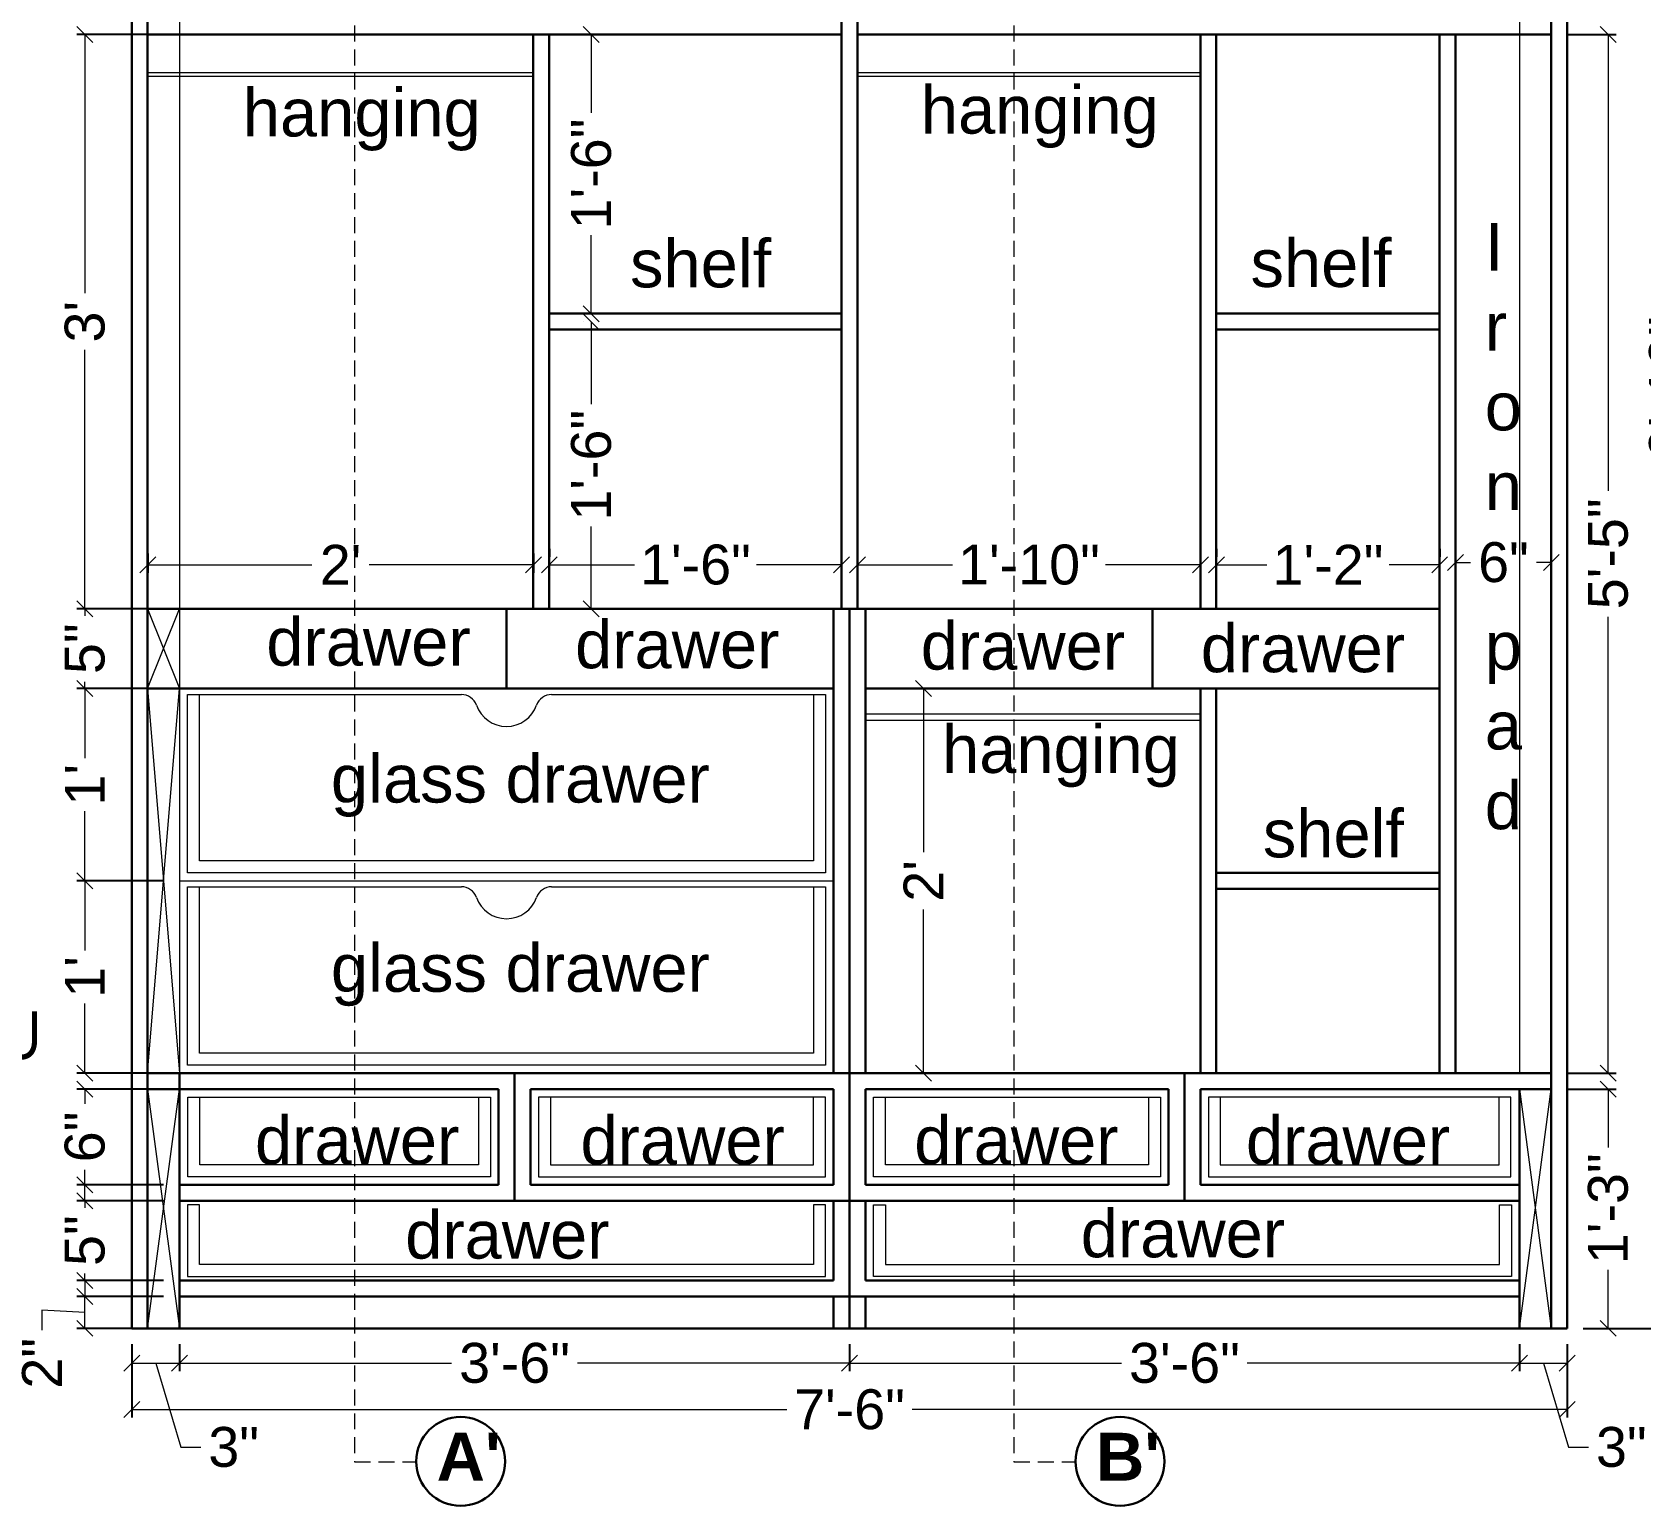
# Model space of a CAD drawing. Header units: millimetres. Extents: x 56222 to 3066687, y -650199 to -121287.
# Drawn here: x 138233 to 138333.9, y -182937.9 to -182845.5 of the extents above; entities that cross this region are included whole.
import ezdxf
from ezdxf import colors
from ezdxf.entities.mleader import LeaderData, LeaderLine
from ezdxf.math import Vec2, Vec3

# ---------------------------------------------------------------- set-up
doc = ezdxf.new("R2010")
doc.units = ezdxf.units.MM
doc.header["$MEASUREMENT"] = 0
doc.header["$PDMODE"] = 35
doc.linetypes.add('DASHEDX2', pattern=[1.5, 1, -0.5])
doc.layers.get('Defpoints').update_dxf_attribs({"color": 220})
for name, color, linetype, lineweight in [('DIM.', 250, 'Continuous', 13), ('dim05', 1, 'Continuous', 13), ('FURNITURE', 32, 'Continuous', 9), ('FURNITURE-1', 252, 'Continuous', 13), ('Labelling', 1, 'Continuous', 25), ('Text', 7, 'Continuous', 15), ('wall', 7, 'Continuous', 30)]:
    doc.layers.add(name, color=color, linetype=linetype, lineweight=lineweight)
doc.styles.add('Arial', font='arial.ttf')
doc.styles.get("Standard").update_dxf_attribs({"font": 'arial.ttf', "height": 6})
doc.styles.add('style4', font='ARIALN.TTF')
doc.dimstyles.new('ISO-25', dxfattribs={"dimtxt": 2.5, "dimasz": 1, "dimexe": 0.5, "dimexo": 1, "dimtad": 0, "dimdec": 1, "dimlunit": 4, "dimtxsty": 'Standard', "dimblk": 'OBLIQUE', "dimcen": 2.5, "dimclrd": 1, "dimclre": 1, "dimclrt": 5, "dimadec": 0, "dimazin": 0, "dimtfac": 1, "dimtdec": 1, "dimtmove": 0, "dimatfit": 3, "dimfxl": 1, "dimlwd": -1, "dimarcsym": 0})

# ---------------------------------------------------------------- blocks, each defined once
blk = doc.blocks.new('_Oblique')
at = {"layer": 'wall', "color": 0, "lineweight": -2}
blk.add_line((-0.5, -0.5), (0.5, 0.5), dxfattribs=at)
blk = doc.blocks.new('*D1091')
at = {"layer": 'Defpoints', "color": 0, "lineweight": 30, "transparency": 16777216}
for p in [(138239.29, -182926.75), (138242.29, -182926.75), (138242.29, -182928.93)]:
    blk.add_point(p, dxfattribs=at)
at = {"layer": 'dim05', "color": 1, "linetype": 'Continuous', "lineweight": -2, "transparency": 16777216}
for p, q in [((138239.29, -182927.75), (138239.29, -182929.43)), ((138242.29, -182927.75), (138242.29, -182929.43))]:
    blk.add_line(p, q, dxfattribs=at)
at = {"layer": 'dim05', "color": 1, "linetype": 'Continuous', "transparency": 16777216}
for p, q in [((138239.29, -182928.93), (138242.29, -182928.93)), ((138240.79, -182928.93), (138242.37, -182934.2)), ((138242.37, -182934.2), (138243.62, -182934.2))]:
    blk.add_line(p, q, dxfattribs=at)
at = {"layer": 'dim05', "color": 1, "transparency": 16777216, "rotation": 180}
blk.add_blockref('_Oblique', (138239.29, -182928.93), dxfattribs=at)
at = {"layer": 'dim05', "color": 1, "transparency": 16777216}
blk.add_blockref('_Oblique', (138242.29, -182928.93), dxfattribs=at)
at = {"layer": 'dim05', "color": 5, "lineweight": 25, "transparency": 16777216, "insert": (138245.68, -182934.2), "char_height": 2.5, "attachment_point": 5, "style": 'Arial'}
blk.add_mtext('3"', dxfattribs=at)
blk = doc.blocks.new('*D1092')
at = {"layer": 'Defpoints', "color": 0, "lineweight": 30, "transparency": 16777216}
for p in [(138242.29, -182926.75), (138284.29, -182926.75), (138284.29, -182928.93)]:
    blk.add_point(p, dxfattribs=at)
at = {"layer": 'dim05', "color": 1, "linetype": 'Continuous', "lineweight": -2, "transparency": 16777216}
for p, q in [((138242.29, -182927.75), (138242.29, -182929.43)), ((138284.29, -182927.75), (138284.29, -182929.43))]:
    blk.add_line(p, q, dxfattribs=at)
at = {"layer": 'dim05', "color": 1, "linetype": 'Continuous', "transparency": 16777216}
for p, q in [((138242.29, -182928.93), (138259.34, -182928.93)), ((138284.29, -182928.93), (138267.23, -182928.93))]:
    blk.add_line(p, q, dxfattribs=at)
at = {"layer": 'dim05', "color": 1, "transparency": 16777216, "rotation": 180}
blk.add_blockref('_Oblique', (138242.29, -182928.93), dxfattribs=at)
at = {"layer": 'dim05', "color": 1, "transparency": 16777216}
blk.add_blockref('_Oblique', (138284.29, -182928.93), dxfattribs=at)
at = {"layer": 'dim05', "color": 5, "lineweight": 25, "transparency": 16777216, "insert": (138263.29, -182928.93), "char_height": 2.5, "attachment_point": 5, "style": 'Arial'}
blk.add_mtext('3\'-6"', dxfattribs=at)
blk = doc.blocks.new('*D1093')
at = {"layer": 'Defpoints', "color": 0, "lineweight": 30, "transparency": 16777216}
for p in [(138284.29, -182926.75), (138326.29, -182926.75), (138326.29, -182928.93)]:
    blk.add_point(p, dxfattribs=at)
at = {"layer": 'dim05', "color": 1, "linetype": 'Continuous', "lineweight": -2, "transparency": 16777216}
for p, q in [((138284.29, -182927.75), (138284.29, -182929.43)), ((138326.29, -182927.75), (138326.29, -182929.43))]:
    blk.add_line(p, q, dxfattribs=at)
at = {"layer": 'dim05', "color": 1, "linetype": 'Continuous', "transparency": 16777216}
for p, q in [((138284.29, -182928.93), (138301.34, -182928.93)), ((138326.29, -182928.93), (138309.23, -182928.93))]:
    blk.add_line(p, q, dxfattribs=at)
at = {"layer": 'dim05', "color": 1, "transparency": 16777216, "rotation": 180}
blk.add_blockref('_Oblique', (138284.29, -182928.93), dxfattribs=at)
at = {"layer": 'dim05', "color": 1, "transparency": 16777216}
blk.add_blockref('_Oblique', (138326.29, -182928.93), dxfattribs=at)
at = {"layer": 'dim05', "color": 5, "lineweight": 25, "transparency": 16777216, "insert": (138305.29, -182928.93), "char_height": 2.5, "attachment_point": 5, "style": 'Arial'}
blk.add_mtext('3\'-6"', dxfattribs=at)
blk = doc.blocks.new('*D1094')
at = {"layer": 'Defpoints', "color": 0, "lineweight": 30, "transparency": 16777216}
for p in [(138326.29, -182926.75), (138329.29, -182926.75), (138329.29, -182928.93)]:
    blk.add_point(p, dxfattribs=at)
at = {"layer": 'dim05', "color": 1, "linetype": 'Continuous', "lineweight": -2, "transparency": 16777216}
for p, q in [((138326.29, -182927.75), (138326.29, -182929.43)), ((138329.29, -182927.75), (138329.29, -182929.43))]:
    blk.add_line(p, q, dxfattribs=at)
at = {"layer": 'dim05', "color": 1, "linetype": 'Continuous', "transparency": 16777216}
for p, q in [((138326.29, -182928.93), (138329.29, -182928.93)), ((138327.79, -182928.93), (138329.37, -182934.2)), ((138329.37, -182934.2), (138330.62, -182934.2))]:
    blk.add_line(p, q, dxfattribs=at)
at = {"layer": 'dim05', "color": 1, "transparency": 16777216, "rotation": 180}
blk.add_blockref('_Oblique', (138326.29, -182928.93), dxfattribs=at)
at = {"layer": 'dim05', "color": 1, "transparency": 16777216}
blk.add_blockref('_Oblique', (138329.29, -182928.93), dxfattribs=at)
at = {"layer": 'dim05', "color": 5, "lineweight": 25, "transparency": 16777216, "insert": (138332.68, -182934.2), "char_height": 2.5, "attachment_point": 5, "style": 'Arial'}
blk.add_mtext('3"', dxfattribs=at)
blk = doc.blocks.new('*D1095')
at = {"layer": 'Defpoints', "color": 0, "lineweight": 30, "transparency": 16777216}
for p in [(138239.29, -182926.75), (138329.29, -182926.75), (138329.29, -182931.84)]:
    blk.add_point(p, dxfattribs=at)
at = {"layer": 'dim05', "color": 1, "linetype": 'Continuous', "lineweight": -2, "transparency": 16777216}
for p, q in [((138239.29, -182927.75), (138239.29, -182932.34)), ((138329.29, -182927.75), (138329.29, -182932.34))]:
    blk.add_line(p, q, dxfattribs=at)
at = {"layer": 'dim05', "color": 1, "linetype": 'Continuous', "transparency": 16777216}
for p, q in [((138239.29, -182931.84), (138280.35, -182931.84)), ((138329.29, -182931.84), (138288.22, -182931.84))]:
    blk.add_line(p, q, dxfattribs=at)
at = {"layer": 'dim05', "color": 1, "transparency": 16777216, "rotation": 180}
blk.add_blockref('_Oblique', (138239.29, -182931.84), dxfattribs=at)
at = {"layer": 'dim05', "color": 1, "transparency": 16777216}
blk.add_blockref('_Oblique', (138329.29, -182931.84), dxfattribs=at)
at = {"layer": 'dim05', "color": 5, "lineweight": 25, "transparency": 16777216, "insert": (138284.29, -182931.84), "char_height": 2.5, "attachment_point": 5, "style": 'Arial'}
blk.add_mtext('7\'-6"', dxfattribs=at)
blk = doc.blocks.new('*D1096')
at = {"layer": 'Defpoints', "color": 0, "lineweight": 30, "transparency": 16777216}
for p in [(138236.35, -182924.75), (138242.29, -182924.75), (138242.29, -182926.75)]:
    blk.add_point(p, dxfattribs=at)
at = {"layer": 'dim05', "color": 1, "linetype": 'Continuous', "transparency": 16777216}
for p, q in [((138236.35, -182925.75), (138233.66, -182925.61)), ((138233.66, -182925.61), (138233.66, -182926.86)), ((138236.35, -182926.75), (138236.35, -182924.75))]:
    blk.add_line(p, q, dxfattribs=at)
at = {"layer": 'dim05', "color": 1, "linetype": 'Continuous', "lineweight": -2, "transparency": 16777216}
for p, q in [((138241.29, -182924.75), (138235.85, -182924.75)), ((138241.29, -182926.75), (138235.85, -182926.75))]:
    blk.add_line(p, q, dxfattribs=at)
at = {"layer": 'dim05', "color": 1, "transparency": 16777216}
for p, rotation in [((138236.35, -182924.75), 90), ((138236.35, -182926.75), 270)]:
    blk.add_blockref('_Oblique', p, dxfattribs=dict(at, rotation=rotation))
at = {"layer": 'dim05', "color": 5, "lineweight": 25, "transparency": 16777216, "insert": (138233.66, -182928.94), "char_height": 2.5, "attachment_point": 5, "rotation": 90, "style": 'Arial'}
blk.add_mtext('2"', dxfattribs=at)
blk = doc.blocks.new('*D1097')
at = {"layer": 'Defpoints', "color": 0, "lineweight": 30, "transparency": 16777216}
for p in [(138236.35, -182918.75), (138242.29, -182918.75), (138242.29, -182923.75)]:
    blk.add_point(p, dxfattribs=at)
at = {"layer": 'dim05', "color": 1, "linetype": 'Continuous', "transparency": 16777216}
for p, q in [((138236.35, -182918.75), (138236.35, -182917.75)), ((138236.35, -182918.75), (138236.35, -182919.19)), ((138236.35, -182923.75), (138236.35, -182923.31)), ((138236.35, -182923.75), (138236.35, -182924.75))]:
    blk.add_line(p, q, dxfattribs=at)
at = {"layer": 'dim05', "color": 1, "linetype": 'Continuous', "lineweight": -2, "transparency": 16777216}
for p, q in [((138241.29, -182918.75), (138235.85, -182918.75)), ((138241.29, -182923.75), (138235.85, -182923.75))]:
    blk.add_line(p, q, dxfattribs=at)
at = {"layer": 'dim05', "color": 1, "transparency": 16777216}
for p, rotation in [((138236.35, -182918.75), 270), ((138236.35, -182923.75), 90)]:
    blk.add_blockref('_Oblique', p, dxfattribs=dict(at, rotation=rotation))
at = {"layer": 'dim05', "color": 5, "lineweight": 25, "transparency": 16777216, "insert": (138236.35, -182921.25), "char_height": 2.5, "attachment_point": 5, "rotation": 90, "style": 'Arial'}
blk.add_mtext('5"', dxfattribs=at)
blk = doc.blocks.new('*D1098')
at = {"layer": 'Defpoints', "color": 0, "lineweight": 30, "transparency": 16777216}
for p in [(138236.35, -182911.75), (138242.29, -182911.75), (138242.29, -182917.75)]:
    blk.add_point(p, dxfattribs=at)
at = {"layer": 'dim05', "color": 1, "linetype": 'Continuous', "lineweight": -2, "transparency": 16777216}
for p, q in [((138241.29, -182911.75), (138235.85, -182911.75)), ((138241.29, -182917.75), (138235.85, -182917.75))]:
    blk.add_line(p, q, dxfattribs=at)
at = {"layer": 'dim05', "color": 1, "linetype": 'Continuous', "transparency": 16777216}
for p, q in [((138236.35, -182911.75), (138236.35, -182912.68)), ((138236.35, -182917.75), (138236.35, -182916.82))]:
    blk.add_line(p, q, dxfattribs=at)
at = {"layer": 'dim05', "color": 1, "transparency": 16777216}
for p, rotation in [((138236.35, -182911.75), 90), ((138236.35, -182917.75), 270)]:
    blk.add_blockref('_Oblique', p, dxfattribs=dict(at, rotation=rotation))
at = {"layer": 'dim05', "color": 5, "lineweight": 25, "transparency": 16777216, "insert": (138236.35, -182914.75), "char_height": 2.5, "attachment_point": 5, "rotation": 90, "style": 'Arial'}
blk.add_mtext('6"', dxfattribs=at)
blk = doc.blocks.new('*D1099')
at = {"layer": 'Defpoints', "color": 0, "lineweight": 30, "transparency": 16777216}
for p in [(138236.35, -182898.7), (138242.29, -182898.7), (138242.29, -182910.75)]:
    blk.add_point(p, dxfattribs=at)
at = {"layer": 'dim05', "color": 1, "linetype": 'Continuous', "lineweight": -2, "transparency": 16777216}
for p, q in [((138241.29, -182898.7), (138235.85, -182898.7)), ((138241.29, -182910.75), (138235.85, -182910.75))]:
    blk.add_line(p, q, dxfattribs=at)
at = {"layer": 'dim05', "color": 1, "linetype": 'Continuous', "transparency": 16777216}
for p, q in [((138236.35, -182898.7), (138236.35, -182903.07)), ((138236.35, -182910.75), (138236.35, -182906.38))]:
    blk.add_line(p, q, dxfattribs=at)
at = {"layer": 'dim05', "color": 1, "transparency": 16777216}
for p, rotation in [((138236.35, -182898.7), 90), ((138236.35, -182910.75), 270)]:
    blk.add_blockref('_Oblique', p, dxfattribs=dict(at, rotation=rotation))
at = {"layer": 'dim05', "color": 5, "lineweight": 25, "transparency": 16777216, "insert": (138236.35, -182904.72), "char_height": 2.5, "attachment_point": 5, "rotation": 90, "style": 'Arial'}
blk.add_mtext("1'", dxfattribs=at)
blk = doc.blocks.new('*D1100')
at = {"layer": 'Defpoints', "color": 0, "lineweight": 30, "transparency": 16777216}
for p in [(138236.35, -182886.64), (138242.29, -182886.64), (138242.29, -182898.7)]:
    blk.add_point(p, dxfattribs=at)
at = {"layer": 'dim05', "color": 1, "linetype": 'Continuous', "lineweight": -2, "transparency": 16777216}
for p, q in [((138241.29, -182886.64), (138235.85, -182886.64)), ((138241.29, -182898.7), (138235.85, -182898.7))]:
    blk.add_line(p, q, dxfattribs=at)
at = {"layer": 'dim05', "color": 1, "linetype": 'Continuous', "transparency": 16777216}
for p, q in [((138236.35, -182886.64), (138236.35, -182891.01)), ((138236.35, -182898.7), (138236.35, -182894.33))]:
    blk.add_line(p, q, dxfattribs=at)
at = {"layer": 'dim05', "color": 1, "transparency": 16777216}
for p, rotation in [((138236.35, -182886.64), 90), ((138236.35, -182898.7), 270)]:
    blk.add_blockref('_Oblique', p, dxfattribs=dict(at, rotation=rotation))
at = {"layer": 'dim05', "color": 5, "lineweight": 25, "transparency": 16777216, "insert": (138236.35, -182892.67), "char_height": 2.5, "attachment_point": 5, "rotation": 90, "style": 'Arial'}
blk.add_mtext("1'", dxfattribs=at)
blk = doc.blocks.new('*D1101')
at = {"layer": 'Defpoints', "color": 0, "lineweight": 30, "transparency": 16777216}
for p in [(138236.35, -182881.64), (138242.29, -182881.64), (138242.29, -182886.64)]:
    blk.add_point(p, dxfattribs=at)
at = {"layer": 'dim05', "color": 1, "linetype": 'Continuous', "transparency": 16777216}
for p, q in [((138236.35, -182881.64), (138236.35, -182880.64)), ((138236.35, -182881.64), (138236.35, -182882.08)), ((138236.35, -182886.64), (138236.35, -182886.21)), ((138236.35, -182886.64), (138236.35, -182887.64))]:
    blk.add_line(p, q, dxfattribs=at)
at = {"layer": 'dim05', "color": 1, "linetype": 'Continuous', "lineweight": -2, "transparency": 16777216}
for p, q in [((138241.29, -182881.64), (138235.85, -182881.64)), ((138241.29, -182886.64), (138235.85, -182886.64))]:
    blk.add_line(p, q, dxfattribs=at)
at = {"layer": 'dim05', "color": 1, "transparency": 16777216}
for p, rotation in [((138236.35, -182881.64), 270), ((138236.35, -182886.64), 90)]:
    blk.add_blockref('_Oblique', p, dxfattribs=dict(at, rotation=rotation))
at = {"layer": 'dim05', "color": 5, "lineweight": 25, "transparency": 16777216, "insert": (138236.35, -182884.14), "char_height": 2.5, "attachment_point": 5, "rotation": 90, "style": 'Arial'}
blk.add_mtext('5"', dxfattribs=at)
blk = doc.blocks.new('*D1102')
at = {"layer": 'Defpoints', "color": 0, "lineweight": 30, "transparency": 16777216}
for p in [(138236.35, -182845.63), (138242.29, -182845.63), (138242.29, -182881.64)]:
    blk.add_point(p, dxfattribs=at)
at = {"layer": 'dim05', "color": 1, "linetype": 'Continuous', "lineweight": -2, "transparency": 16777216}
for p, q in [((138241.29, -182845.63), (138235.85, -182845.63)), ((138241.29, -182881.64), (138235.85, -182881.64))]:
    blk.add_line(p, q, dxfattribs=at)
at = {"layer": 'dim05', "color": 1, "linetype": 'Continuous', "transparency": 16777216}
for p, q in [((138236.35, -182845.63), (138236.35, -182861.86)), ((138236.35, -182881.64), (138236.35, -182865.41))]:
    blk.add_line(p, q, dxfattribs=at)
at = {"layer": 'dim05', "color": 1, "transparency": 16777216}
for p, rotation in [((138236.35, -182845.63), 90), ((138236.35, -182881.64), 270)]:
    blk.add_blockref('_Oblique', p, dxfattribs=dict(at, rotation=rotation))
at = {"layer": 'dim05', "color": 5, "lineweight": 25, "transparency": 16777216, "insert": (138236.35, -182863.64), "char_height": 2.5, "attachment_point": 5, "rotation": 90, "style": 'Arial'}
blk.add_mtext("3'", dxfattribs=at)
blk = doc.blocks.new('*D1106')
at = {"layer": 'Defpoints', "color": 0, "lineweight": 30, "transparency": 16777216}
for p in [(138270.82, -182845.63), (138268.1, -182863.14), (138270.82, -182863.14)]:
    blk.add_point(p, dxfattribs=at)
at = {"layer": 'dim05', "color": 1, "linetype": 'Continuous', "lineweight": -2, "transparency": 16777216}
for p, q in [((138269.82, -182845.63), (138267.6, -182845.63)), ((138269.82, -182863.14), (138267.6, -182863.14))]:
    blk.add_line(p, q, dxfattribs=at)
at = {"layer": 'dim05', "color": 1, "linetype": 'Continuous', "transparency": 16777216}
for p, q in [((138268.1, -182845.63), (138268.1, -182850.55)), ((138268.1, -182863.14), (138268.1, -182858.21))]:
    blk.add_line(p, q, dxfattribs=at)
at = {"layer": 'dim05', "color": 1, "transparency": 16777216}
for p, rotation in [((138268.1, -182845.63), 90), ((138268.1, -182863.14), 270)]:
    blk.add_blockref('_Oblique', p, dxfattribs=dict(at, rotation=rotation))
at = {"layer": 'dim05', "color": 5, "lineweight": 25, "transparency": 16777216, "insert": (138268.1, -182854.38), "char_height": 2.5, "attachment_point": 5, "rotation": 90, "style": 'Arial'}
blk.add_mtext('1\'-6"', dxfattribs=at)
blk = doc.blocks.new('*D1107')
at = {"layer": 'Defpoints', "color": 0, "lineweight": 30, "transparency": 16777216}
for p in [(138268.6, -182863.64), (138268.1, -182881.64), (138268.6, -182881.64)]:
    blk.add_point(p, dxfattribs=at)
at = {"layer": 'dim05', "color": 1, "linetype": 'Continuous', "lineweight": -2, "transparency": 16777216}
for p, q in [((138267.6, -182863.64), (138267.6, -182863.64)), ((138267.6, -182881.64), (138267.6, -182881.64))]:
    blk.add_line(p, q, dxfattribs=at)
at = {"layer": 'dim05', "color": 1, "linetype": 'Continuous', "transparency": 16777216}
for p, q in [((138268.1, -182863.64), (138268.1, -182868.81)), ((138268.1, -182881.64), (138268.1, -182876.47))]:
    blk.add_line(p, q, dxfattribs=at)
at = {"layer": 'dim05', "color": 1, "transparency": 16777216}
for p, rotation in [((138268.1, -182863.64), 90), ((138268.1, -182881.64), 270)]:
    blk.add_blockref('_Oblique', p, dxfattribs=dict(at, rotation=rotation))
at = {"layer": 'dim05', "color": 5, "lineweight": 25, "transparency": 16777216, "insert": (138268.1, -182872.64), "char_height": 2.5, "attachment_point": 5, "rotation": 90, "style": 'Arial'}
blk.add_mtext('1\'-6"', dxfattribs=at)
blk = doc.blocks.new('*D1108')
at = {"layer": 'Defpoints', "color": 0, "lineweight": 30, "transparency": 16777216}
for p in [(138240.29, -182877.17), (138264.47, -182877.17), (138264.47, -182878.88)]:
    blk.add_point(p, dxfattribs=at)
at = {"layer": 'dim05', "color": 1, "linetype": 'Continuous', "lineweight": -2, "transparency": 16777216}
for p, q in [((138240.29, -182878.17), (138240.29, -182879.38)), ((138264.47, -182878.17), (138264.47, -182879.38))]:
    blk.add_line(p, q, dxfattribs=at)
at = {"layer": 'dim05', "color": 1, "linetype": 'Continuous', "transparency": 16777216}
for p, q in [((138240.29, -182878.88), (138250.58, -182878.88)), ((138264.47, -182878.88), (138254.17, -182878.88))]:
    blk.add_line(p, q, dxfattribs=at)
at = {"layer": 'dim05', "color": 1, "transparency": 16777216, "rotation": 180}
blk.add_blockref('_Oblique', (138240.29, -182878.88), dxfattribs=at)
at = {"layer": 'dim05', "color": 1, "transparency": 16777216}
blk.add_blockref('_Oblique', (138264.47, -182878.88), dxfattribs=at)
at = {"layer": 'dim05', "color": 5, "lineweight": 25, "transparency": 16777216, "insert": (138252.38, -182878.88), "char_height": 2.5, "attachment_point": 5, "style": 'Arial'}
blk.add_mtext("2'", dxfattribs=at)
blk = doc.blocks.new('*D1109')
at = {"layer": 'Defpoints', "color": 0, "lineweight": 30, "transparency": 16777216}
for p in [(138265.47, -182878.88), (138283.79, -182878.88), (138283.79, -182878.88)]:
    blk.add_point(p, dxfattribs=at)
at = {"layer": 'dim05', "color": 1, "linetype": 'Continuous', "lineweight": -2, "transparency": 16777216}
for p, q in [((138265.47, -182877.88), (138265.47, -182878.38)), ((138283.79, -182879.88), (138283.79, -182879.38))]:
    blk.add_line(p, q, dxfattribs=at)
at = {"layer": 'dim05', "color": 1, "linetype": 'Continuous', "transparency": 16777216}
for p, q in [((138265.47, -182878.88), (138270.8, -182878.88)), ((138283.79, -182878.88), (138278.46, -182878.88))]:
    blk.add_line(p, q, dxfattribs=at)
at = {"layer": 'dim05', "color": 1, "transparency": 16777216, "rotation": 180}
blk.add_blockref('_Oblique', (138265.47, -182878.88), dxfattribs=at)
at = {"layer": 'dim05', "color": 1, "transparency": 16777216}
blk.add_blockref('_Oblique', (138283.79, -182878.88), dxfattribs=at)
at = {"layer": 'dim05', "color": 5, "lineweight": 25, "transparency": 16777216, "insert": (138274.63, -182878.88), "char_height": 2.5, "attachment_point": 5, "style": 'Arial'}
blk.add_mtext('1\'-6"', dxfattribs=at)
blk = doc.blocks.new('*D1110')
at = {"layer": 'Defpoints', "color": 0, "lineweight": 30, "transparency": 16777216}
for p in [(138284.79, -182879.26), (138306.29, -182878.88), (138306.29, -182879.26)]:
    blk.add_point(p, dxfattribs=at)
at = {"layer": 'dim05', "color": 1, "linetype": 'Continuous', "lineweight": -2, "transparency": 16777216}
for p, q in [((138284.79, -182878.26), (138284.79, -182878.38)), ((138306.29, -182878.26), (138306.29, -182878.38))]:
    blk.add_line(p, q, dxfattribs=at)
at = {"layer": 'dim05', "color": 1, "linetype": 'Continuous', "transparency": 16777216}
for p, q in [((138284.79, -182878.88), (138290.74, -182878.88)), ((138306.29, -182878.88), (138300.34, -182878.88))]:
    blk.add_line(p, q, dxfattribs=at)
at = {"layer": 'dim05', "color": 1, "transparency": 16777216, "rotation": 180}
blk.add_blockref('_Oblique', (138284.79, -182878.88), dxfattribs=at)
at = {"layer": 'dim05', "color": 1, "transparency": 16777216}
blk.add_blockref('_Oblique', (138306.29, -182878.88), dxfattribs=at)
at = {"layer": 'dim05', "color": 5, "lineweight": 25, "transparency": 16777216, "insert": (138295.54, -182878.88), "char_height": 2.5, "attachment_point": 5, "style": 'Arial'}
blk.add_mtext('1\'-10"', dxfattribs=at)
blk = doc.blocks.new('*D1111')
at = {"layer": 'Defpoints', "color": 0, "lineweight": 30, "transparency": 16777216}
for p in [(138307.29, -182878.88), (138321.29, -182878.88), (138321.29, -182878.88)]:
    blk.add_point(p, dxfattribs=at)
at = {"layer": 'dim05', "color": 1, "linetype": 'Continuous', "lineweight": -2, "transparency": 16777216}
for p, q in [((138307.29, -182877.88), (138307.29, -182878.38)), ((138321.29, -182877.88), (138321.29, -182878.38))]:
    blk.add_line(p, q, dxfattribs=at)
at = {"layer": 'dim05', "color": 1, "linetype": 'Continuous', "transparency": 16777216}
for p, q in [((138307.29, -182878.88), (138310.46, -182878.88)), ((138321.29, -182878.88), (138318.12, -182878.88))]:
    blk.add_line(p, q, dxfattribs=at)
at = {"layer": 'dim05', "color": 1, "transparency": 16777216, "rotation": 180}
blk.add_blockref('_Oblique', (138307.29, -182878.88), dxfattribs=at)
at = {"layer": 'dim05', "color": 1, "transparency": 16777216}
blk.add_blockref('_Oblique', (138321.29, -182878.88), dxfattribs=at)
at = {"layer": 'dim05', "color": 5, "lineweight": 25, "transparency": 16777216, "insert": (138314.29, -182878.88), "char_height": 2.5, "attachment_point": 5, "style": 'Arial'}
blk.add_mtext('1\'-2"', dxfattribs=at)
blk = doc.blocks.new('*D1112')
at = {"layer": 'Defpoints', "color": 0, "lineweight": 30, "transparency": 16777216}
for p in [(138322.29, -182878.88), (138328.29, -182878.73), (138328.29, -182878.88)]:
    blk.add_point(p, dxfattribs=at)
at = {"layer": 'dim05', "color": 1, "linetype": 'Continuous', "lineweight": -2, "transparency": 16777216}
for p, q in [((138322.29, -182877.88), (138322.29, -182878.23)), ((138328.29, -182877.88), (138328.29, -182878.23))]:
    blk.add_line(p, q, dxfattribs=at)
at = {"layer": 'dim05', "color": 1, "linetype": 'Continuous', "transparency": 16777216}
for p, q in [((138322.29, -182878.73), (138323.22, -182878.73)), ((138328.29, -182878.73), (138327.36, -182878.73))]:
    blk.add_line(p, q, dxfattribs=at)
at = {"layer": 'dim05', "color": 1, "transparency": 16777216, "rotation": 180}
blk.add_blockref('_Oblique', (138322.29, -182878.73), dxfattribs=at)
at = {"layer": 'dim05', "color": 1, "transparency": 16777216}
blk.add_blockref('_Oblique', (138328.29, -182878.73), dxfattribs=at)
at = {"layer": 'dim05', "color": 5, "lineweight": 25, "transparency": 16777216, "insert": (138325.29, -182878.73), "char_height": 2.5, "attachment_point": 5, "style": 'Arial'}
blk.add_mtext('6"', dxfattribs=at)
blk = doc.blocks.new('*D1113')
at = {"layer": 'Defpoints', "color": 0, "lineweight": 30, "transparency": 16777216}
for p in [(138328.29, -182911.75), (138331.85, -182911.75), (138329.29, -182926.75)]:
    blk.add_point(p, dxfattribs=at)
at = {"layer": 'dim05', "color": 1, "linetype": 'Continuous', "lineweight": -2, "transparency": 16777216}
for p, q in [((138329.29, -182911.75), (138332.35, -182911.75)), ((138330.29, -182926.75), (138332.35, -182926.75))]:
    blk.add_line(p, q, dxfattribs=at)
at = {"layer": 'dim05', "color": 1, "linetype": 'Continuous', "transparency": 16777216}
for p, q in [((138331.85, -182911.75), (138331.85, -182915.42)), ((138331.85, -182926.75), (138331.85, -182923.08))]:
    blk.add_line(p, q, dxfattribs=at)
at = {"layer": 'dim05', "color": 1, "transparency": 16777216}
for p, rotation in [((138331.85, -182911.75), 90), ((138331.85, -182926.75), 270)]:
    blk.add_blockref('_Oblique', p, dxfattribs=dict(at, rotation=rotation))
at = {"layer": 'dim05', "color": 5, "lineweight": 25, "transparency": 16777216, "insert": (138331.85, -182919.25), "char_height": 2.5, "attachment_point": 5, "rotation": 90, "style": 'Arial'}
blk.add_mtext('1\'-3"', dxfattribs=at)
blk = doc.blocks.new('*D1114')
at = {"layer": 'Defpoints', "color": 0, "lineweight": 30, "transparency": 16777216}
for p in [(138328.29, -182845.63), (138331.85, -182845.63), (138328.29, -182910.75)]:
    blk.add_point(p, dxfattribs=at)
at = {"layer": 'dim05', "color": 1, "linetype": 'Continuous', "lineweight": -2, "transparency": 16777216}
for p, q in [((138329.29, -182845.63), (138332.35, -182845.63)), ((138329.29, -182910.75), (138332.35, -182910.75))]:
    blk.add_line(p, q, dxfattribs=at)
at = {"layer": 'dim05', "color": 1, "linetype": 'Continuous', "transparency": 16777216}
for p, q in [((138331.85, -182845.63), (138331.85, -182874.24)), ((138331.85, -182910.75), (138331.85, -182882.14))]:
    blk.add_line(p, q, dxfattribs=at)
at = {"layer": 'dim05', "color": 1, "transparency": 16777216}
for p, rotation in [((138331.85, -182845.63), 90), ((138331.85, -182910.75), 270)]:
    blk.add_blockref('_Oblique', p, dxfattribs=dict(at, rotation=rotation))
at = {"layer": 'dim05', "color": 5, "lineweight": 25, "transparency": 16777216, "insert": (138331.85, -182878.19), "char_height": 2.5, "attachment_point": 5, "rotation": 90, "style": 'Arial'}
blk.add_mtext('5\'-5"', dxfattribs=at)
blk = doc.blocks.new('*D1116')
at = {"layer": 'Defpoints', "color": 0, "lineweight": 30, "transparency": 16777216}
for p in [(138329.29, -182808.75), (138329.29, -182926.75), (138335.68, -182926.75)]:
    blk.add_point(p, dxfattribs=at)
at = {"layer": 'dim05', "color": 1, "linetype": 'Continuous', "lineweight": -2, "transparency": 16777216}
for p, q in [((138330.29, -182808.75), (138336.18, -182808.75)), ((138330.29, -182926.75), (138336.18, -182926.75))]:
    blk.add_line(p, q, dxfattribs=at)
at = {"layer": 'dim05', "color": 1, "linetype": 'Continuous', "transparency": 16777216}
for p, q in [((138335.68, -182808.75), (138335.68, -182862.83)), ((138335.68, -182926.75), (138335.68, -182872.67))]:
    blk.add_line(p, q, dxfattribs=at)
at = {"layer": 'dim05', "color": 1, "transparency": 16777216}
for p, rotation in [((138335.68, -182808.75), 90), ((138335.68, -182926.75), 270)]:
    blk.add_blockref('_Oblique', p, dxfattribs=dict(at, rotation=rotation))
at = {"layer": 'dim05', "color": 5, "lineweight": 25, "transparency": 16777216, "insert": (138335.68, -182867.75), "char_height": 2.5, "attachment_point": 5, "rotation": 90, "style": 'Arial'}
blk.add_mtext('9\'-10"', dxfattribs=at)
blk = doc.blocks.new('*D1117')
at = {"layer": 'Defpoints', "color": 0, "lineweight": 30, "transparency": 16777216}
for p in [(138289.15, -182886.64), (138288.93, -182910.75), (138289.15, -182910.75)]:
    blk.add_point(p, dxfattribs=at)
at = {"layer": 'dim05', "color": 1, "linetype": 'Continuous', "lineweight": -2, "transparency": 16777216}
for p, q in [((138288.15, -182886.64), (138288.43, -182886.64)), ((138288.15, -182910.75), (138288.43, -182910.75))]:
    blk.add_line(p, q, dxfattribs=at)
at = {"layer": 'dim05', "color": 1, "linetype": 'Continuous', "transparency": 16777216}
for p, q in [((138288.93, -182886.64), (138288.93, -182896.9)), ((138288.93, -182910.75), (138288.93, -182900.49))]:
    blk.add_line(p, q, dxfattribs=at)
at = {"layer": 'dim05', "color": 1, "transparency": 16777216}
for p, rotation in [((138288.93, -182886.64), 90), ((138288.93, -182910.75), 270)]:
    blk.add_blockref('_Oblique', p, dxfattribs=dict(at, rotation=rotation))
at = {"layer": 'dim05', "color": 5, "lineweight": 25, "transparency": 16777216, "insert": (138288.93, -182898.7), "char_height": 2.5, "attachment_point": 5, "rotation": 90, "style": 'Arial'}
blk.add_mtext("2'", dxfattribs=at)

msp = doc.modelspace()

# ---------------------------------------------------------------- linework, layer by layer
at = {"layer": 'FURNITURE', "lineweight": 30}
for p, q in [((138239.287, -182808.751), (138239.287, -182926.751)), ((138283.787, -182881.645), (138283.787, -182808.751)), ((138284.787, -182881.645), (138284.787, -182808.751)), ((138329.287, -182926.751), (138329.287, -182808.751)), ((138240.287, -182809.751), (138240.287, -182926.751)), ((138328.287, -182926.751), (138328.287, -182809.751)), ((138240.287, -182845.626), (138283.787, -182845.626)), ((138264.465, -182881.645), (138264.465, -182845.626)), ((138265.465, -182881.645), (138265.465, -182845.626)), ((138284.787, -182845.626), (138328.287, -182845.626)), ((138306.287, -182881.645), (138306.287, -182845.626)), ((138307.287, -182881.645), (138307.287, -182845.626)), ((138321.287, -182910.751), (138321.287, -182845.626)), ((138322.287, -182910.751), (138322.287, -182845.626)), ((138265.465, -182863.135), (138283.787, -182863.135)), ((138307.287, -182863.135), (138321.287, -182863.135)), ((138265.465, -182864.135), (138283.787, -182864.135)), ((138307.287, -182864.135), (138321.287, -182864.135)), ((138240.287, -182881.645), (138284.287, -182881.645)), ((138262.787, -182886.645), (138262.787, -182881.645)), ((138283.287, -182910.751), (138283.287, -182881.645)), ((138284.287, -182918.751), (138284.287, -182881.645)), ((138321.287, -182881.645), (138284.287, -182881.645)), ((138285.287, -182910.751), (138285.287, -182881.645)), ((138303.287, -182881.645), (138303.287, -182886.645)), ((138240.287, -182886.645), (138283.287, -182886.645)), ((138321.287, -182886.645), (138285.287, -182886.645)), ((138306.287, -182910.751), (138306.287, -182886.645)), ((138307.287, -182910.751), (138307.287, -182886.645)), ((138307.287, -182898.198), (138321.287, -182898.198)), ((138307.287, -182899.198), (138321.287, -182899.198)), ((138240.287, -182910.751), (138284.287, -182910.751)), ((138242.287, -182910.751), (138242.287, -182926.751)), ((138263.287, -182910.751), (138263.287, -182918.751)), ((138284.287, -182910.751), (138328.287, -182910.751)), ((138305.287, -182910.751), (138305.287, -182918.751)), ((138240.287, -182911.751), (138262.287, -182911.751)), ((138262.287, -182911.751), (138262.287, -182917.751)), ((138264.287, -182911.751), (138283.287, -182911.751)), ((138264.287, -182911.751), (138264.287, -182917.751)), ((138283.287, -182917.751), (138283.287, -182911.751)), ((138285.287, -182917.751), (138285.287, -182911.751)), ((138304.287, -182911.751), (138285.287, -182911.751)), ((138304.287, -182911.751), (138304.287, -182917.751)), ((138328.287, -182911.751), (138306.287, -182911.751)), ((138306.287, -182911.751), (138306.287, -182917.751)), ((138326.287, -182926.751), (138326.287, -182911.751)), ((138242.287, -182917.751), (138262.287, -182917.751)), ((138264.287, -182917.751), (138283.287, -182917.751)), ((138285.287, -182917.751), (138304.287, -182917.751)), ((138306.287, -182917.751), (138326.287, -182917.751)), ((138242.287, -182918.751), (138326.287, -182918.751)), ((138283.287, -182923.751), (138283.287, -182918.751)), ((138284.287, -182918.751), (138284.287, -182926.751)), ((138285.287, -182923.751), (138285.287, -182918.751)), ((138242.287, -182923.751), (138283.287, -182923.751)), ((138285.287, -182923.751), (138326.287, -182923.751)), ((138242.287, -182924.751), (138326.287, -182924.751)), ((138283.287, -182926.751), (138283.287, -182924.751)), ((138285.287, -182926.751), (138285.287, -182924.751)), ((138239.287, -182926.751), (138329.287, -182926.751))]:
    msp.add_line(p, q, dxfattribs=at)
at = {"layer": 'FURNITURE', "lineweight": 9}
for p, q in [((138242.287, -182809.751), (138242.287, -182910.751)), ((138326.287, -182809.751), (138326.287, -182910.751)), ((138240.287, -182881.645), (138242.287, -182886.645)), ((138240.287, -182886.645), (138242.287, -182881.645)), ((138240.287, -182886.645), (138242.287, -182910.751)), ((138240.287, -182910.751), (138242.287, -182886.645)), ((138242.787, -182898.198), (138242.787, -182887.015)), ((138282.787, -182887.015), (138282.787, -182898.198)), ((138282.787, -182898.198), (138242.787, -182898.198)), ((138242.287, -182898.698), (138283.287, -182898.698)), ((138242.787, -182910.251), (138242.787, -182899.068)), ((138243.537, -182909.501), (138243.537, -182899.068)), ((138282.037, -182899.068), (138282.037, -182909.501)), ((138282.787, -182899.068), (138282.787, -182910.251)), ((138282.037, -182909.501), (138243.537, -182909.501)), ((138282.787, -182910.251), (138242.787, -182910.251)), ((138240.287, -182911.751), (138242.287, -182926.751)), ((138240.287, -182926.751), (138242.287, -182911.751)), ((138326.287, -182911.751), (138328.287, -182926.751)), ((138326.287, -182926.751), (138328.287, -182911.751))]:
    msp.add_line(p, q, dxfattribs=at)
at = {"layer": 'FURNITURE', "color": 4}
for p, q in [((138242.787, -182887.015), (138259.959, -182887.015)), ((138265.616, -182887.015), (138282.787, -182887.015)), ((138242.787, -182899.068), (138259.959, -182899.068)), ((138265.616, -182899.068), (138282.787, -182899.068))]:
    msp.add_line(p, q, dxfattribs=at)
at = {"layer": 'FURNITURE', "lineweight": 9}
for points in [[(138240.287, -182848.014), (138264.465, -182848.014), (138264.465, -182848.275), (138240.287, -182848.275)], [(138284.787, -182848.014), (138306.287, -182848.014), (138306.287, -182848.275), (138284.787, -182848.275)], [(138285.287, -182888.223), (138306.287, -182888.223), (138306.287, -182888.637), (138285.287, -182888.637)]]:
    msp.add_lwpolyline(points, close=True, dxfattribs=at)
msp.add_lwpolyline([(138282.037, -182887.015), (138282.037, -182897.448), (138243.537, -182897.448), (138243.537, -182887.015)], dxfattribs=at)
at = {"layer": 'FURNITURE', "lineweight": 5}
for points in [[(138242.813, -182912.251), (138261.787, -182912.251), (138261.787, -182917.251), (138242.813, -182917.251)], [(138282.787, -182912.251), (138264.787, -182912.251), (138264.787, -182917.251), (138282.787, -182917.251)], [(138285.787, -182912.251), (138303.787, -182912.251), (138303.787, -182917.251), (138285.787, -182917.251)], [(138325.761, -182912.251), (138306.787, -182912.251), (138306.787, -182917.251), (138325.761, -182917.251)], [(138242.787, -182919.001), (138242.787, -182923.501), (138282.787, -182923.501), (138282.787, -182919.001), (138282.037, -182919.001), (138282.037, -182922.751), (138243.537, -182922.751), (138243.537, -182919.001)], [(138325.787, -182919.001), (138325.787, -182923.501), (138285.787, -182923.501), (138285.787, -182919.001), (138286.537, -182919.001), (138286.537, -182922.751), (138325.037, -182922.751), (138325.037, -182919.001)]]:
    msp.add_lwpolyline(points, close=True, dxfattribs=at)
for points in [[(138261.037, -182912.251), (138261.037, -182916.501), (138243.563, -182916.501), (138243.563, -182912.251)], [(138265.537, -182912.251), (138265.537, -182916.501), (138282.037, -182916.501), (138282.037, -182912.251)], [(138303.037, -182912.251), (138303.037, -182916.501), (138286.537, -182916.501), (138286.537, -182912.251)], [(138307.537, -182912.251), (138307.537, -182916.501), (138325.011, -182916.501), (138325.011, -182912.251)]]:
    msp.add_lwpolyline(points, dxfattribs=at)
at = {"layer": 'FURNITURE', "color": 4}
for centre, radius, start, end in [((138259.959, -182888.015), 1, 19.47122, 90), ((138265.616, -182888.015), 1, 90, 160.52878), ((138262.787, -182887.015), 2, 199.47122, 340.52878), ((138259.959, -182900.068), 1, 19.47122, 90), ((138265.616, -182900.068), 1, 90, 160.52878), ((138262.787, -182899.068), 2, 199.47122, 340.52878)]:
    msp.add_arc(centre, radius, start, end, dxfattribs=at)
at = {"layer": 'FURNITURE-1', "color": 251, "linetype": 'DASHEDX2', "true_color": 0x636466}
for points in [[(138259.364, -182801.58), (138253.262, -182801.58), (138253.262, -182935.111), (138257.125, -182935.111)], [(138300.703, -182801.58), (138294.6, -182801.58), (138294.6, -182935.111), (138298.464, -182935.111)]]:
    msp.add_lwpolyline(points, dxfattribs=at)
at = {"layer": 'FURNITURE-1', "color": 1, "linetype": 'ByBlock', "lineweight": 30}
for centre in [(138259.91, -182935.092), (138301.249, -182935.092)]:
    msp.add_circle(centre, 2.785, dxfattribs=at)

# ---------------------------------------------------------------- texts
at = {"layer": 'DIM.', "color": 1, "char_height": 3, "attachment_point": 1}
for s, heights, insert in [("{\\fArial|b1|i0|c0|p34;A'}", [0], (138258.406, -182933.299, -2.248)), ("{\\fArial|b1|i0|c0|p34;B'}", [3.098], (138299.745, -182933.299, -2.248))]:
    msp.add_mtext_dynamic_manual_height_columns(s, width=81.87572, gutter_width=1.128, heights=heights, dxfattribs=dict(at, insert=insert))
at = {"layer": 'Labelling', "ltscale": 10, "char_height": 3, "width": 47.9166, "attachment_point": 7}
for s, insert in [('\\A1;{\\fArial Greek|b0|i0|c0|p34;hanging}', (138246.253, -182852.932, -0.015)), ('\\A1;{\\fArial Greek|b0|i0|c0|p34;hanging}', (138288.762, -182852.752, -0.015)), ('\\A1;{\\fArial Greek|b0|i0|c0|p34;I\\Pr\\Po\\Pn\\P \\Pp\\Pa\\Pd}', (138324.118, -182895.499, -0.015)), ('\\A1;{\\fArial Greek|b0|i0|c0|p34;shelf}', (138270.532, -182861.529, -0.015)), ('\\A1;{\\fArial Greek|b0|i0|c0|p34;shelf}', (138309.432, -182861.504, -0.015)), ('\\A1;{\\fArial Greek|b0|i0|c0|p34;drawer}', (138247.726, -182885.246, -0.015)), ('\\A1;{\\fArial Greek|b0|i0|c0|p34;drawer}', (138267.085, -182885.41, -0.015)), ('\\A1;{\\fArial Greek|b0|i0|c0|p34;drawer}', (138288.758, -182885.493, -0.015)), ('\\A1;{\\fArial Greek|b0|i0|c0|p34;drawer}', (138306.313, -182885.657, -0.015)), ('\\A1;{\\fArial Greek|b0|i0|c0|p34;hanging}', (138290.091, -182892.833, -0.015)), ('\\A1;{\\fArial Greek|b0|i0|c0|p34;glass drawer}', (138251.777, -182894.691, -0.015)), ('\\A1;{\\fArial Greek|b0|i0|c0|p34;shelf}', (138310.206, -182897.263, -0.015)), ('\\A1;{\\fArial Greek|b0|i0|c0|p34;glass drawer}', (138251.777, -182906.555, -0.015)), ('\\A1;{\\fArial Greek|b0|i0|c0|p34;drawer}', (138247.016, -182916.501, -0.015)), ('\\A1;{\\fArial Greek|b0|i0|c0|p34;drawer}', (138267.424, -182916.501, -0.015)), ('\\A1;{\\fArial Greek|b0|i0|c0|p34;drawer}', (138288.348, -182916.501, -0.015)), ('\\A1;{\\fArial Greek|b0|i0|c0|p34;drawer}', (138309.143, -182916.501, -0.015)), ('\\A1;{\\fArial Greek|b0|i0|c0|p34;drawer}', (138256.433, -182922.42, -0.015)), ('\\A1;{\\fArial Greek|b0|i0|c0|p34;drawer}', (138298.789, -182922.339, -0.015))]:
    msp.add_mtext(s, dxfattribs=dict(at, insert=insert))

# ---------------------------------------------------------------- dimensions: what is measured, and where the dimension line sits
at = {"layer": 'dim05', "color": 27, "lineweight": 25, "true_color": 0x7d5120}
for base, p1, p2, override, picture, middle in [((138335.679, -182926.751), (138329.287, -182808.751), (138329.287, -182926.751), {"dimtxsty": 'Arial', "dimtmove": 1}, '*D1116', (138335.679, -182867.751)), ((138236.352, -182845.626), (138242.287, -182881.645), (138242.287, -182845.626), {"dimtxsty": 'Arial', "dimtmove": 1}, '*D1102', (138236.352, -182863.635)), ((138268.096, -182863.135), (138270.819, -182845.626), (138270.819, -182863.135), {"dimdec": 0, "dimtxsty": 'Arial', "dimtmove": 1}, '*D1106', (138268.096, -182854.381)), ((138331.852, -182845.626), (138328.287, -182910.751), (138328.287, -182845.626), {"dimtxsty": 'Arial', "dimtmove": 1}, '*D1114', (138331.852, -182878.189)), ((138268.096, -182881.645), (138268.596, -182863.635), (138268.596, -182881.645), {"dimtxsty": 'Arial', "dimtmove": 1}, '*D1107', (138268.096, -182872.64)), ((138236.352, -182881.645), (138242.287, -182886.645), (138242.287, -182881.645), {"dimtxsty": 'Arial', "dimtmove": 1}, '*D1101', (138236.352, -182884.145)), ((138236.352, -182886.645), (138242.287, -182898.698), (138242.287, -182886.645), {"dimtxsty": 'Arial', "dimtmove": 1}, '*D1100', (138236.352, -182892.671)), ((138288.933, -182910.751), (138289.148, -182886.645), (138289.148, -182910.751), {"dimdec": 0, "dimtxsty": 'Arial', "dimtmove": 1}, '*D1117', (138288.933, -182898.698)), ((138236.352, -182898.698), (138242.287, -182910.751), (138242.287, -182898.698), {"dimtxsty": 'Arial', "dimtmove": 1}, '*D1099', (138236.352, -182904.725)), ((138236.352, -182911.751), (138242.287, -182917.751), (138242.287, -182911.751), {"dimtxsty": 'Arial', "dimtmove": 1}, '*D1098', (138236.352, -182914.751)), ((138331.852, -182911.751), (138329.287, -182926.751), (138328.287, -182911.751), {"dimtxsty": 'Arial', "dimtmove": 1}, '*D1113', (138331.852, -182919.251)), ((138236.352, -182918.751), (138242.287, -182923.751), (138242.287, -182918.751), {"dimtxsty": 'Arial', "dimtmove": 1}, '*D1097', (138236.352, -182921.251))]:
    dim = msp.add_linear_dim(base=base, p1=p1, p2=p2, angle=90, dimstyle='ISO-25', override=override, dxfattribs=at)
    dim.commit()
    dim.dimension.update_dxf_attribs({"geometry": picture, "text_midpoint": middle})
for base, p1, p2, override, picture, middle in [((138264.465, -182878.878), (138240.287, -182877.171), (138264.465, -182877.171), {"dimtxsty": 'Arial', "dimtmove": 1}, '*D1108', (138252.376, -182878.878)), ((138283.787, -182878.878), (138265.465, -182878.878), (138283.787, -182878.878), {"dimdec": 0, "dimtxsty": 'Arial', "dimtmove": 1}, '*D1109', (138274.626, -182878.878)), ((138306.287164047, -182878.878474412), (138284.787164048, -182879.256855516), (138306.287164047, -182879.256855516), {"dimdec": 0, "dimtxsty": 'Arial', "dimtmove": 1}, '*D1110', (138295.537164048, -182878.878474412)), ((138321.287, -182878.878), (138307.287, -182878.878), (138321.287, -182878.878), {"dimdec": 0, "dimtxsty": 'Arial', "dimtmove": 1}, '*D1111', (138314.287, -182878.878)), ((138328.287, -182878.732), (138322.287, -182878.878), (138328.287, -182878.878), {"dimdec": 0, "dimtxsty": 'Arial', "dimtmove": 1}, '*D1112', (138325.287, -182878.732)), ((138242.287, -182928.927), (138239.287, -182926.751), (138242.287, -182926.751), {"dimtxsty": 'Arial', "dimtmove": 1}, '*D1091', (138244.243, -182934.197)), ((138329.287, -182931.841), (138239.287, -182926.751), (138329.287, -182926.751), {"dimtxsty": 'Arial', "dimtmove": 1}, '*D1095', (138284.287, -182931.841)), ((138284.287, -182928.927), (138242.287, -182926.751), (138284.287, -182926.751), {"dimtxsty": 'Arial', "dimtmove": 1}, '*D1092', (138263.287, -182928.927)), ((138326.287, -182928.927), (138284.287, -182926.751), (138326.287, -182926.751), {"dimtxsty": 'Arial', "dimtmove": 1}, '*D1093', (138305.287, -182928.927)), ((138329.287, -182928.927), (138326.287, -182926.751), (138329.287, -182926.751), {"dimtxsty": 'Arial', "dimtmove": 1}, '*D1094', (138331.243, -182934.197))]:
    dim = msp.add_linear_dim(base=base, p1=p1, p2=p2, dimstyle='ISO-25', override=override, dxfattribs=at)
    dim.commit()
    dim.dimension.update_dxf_attribs({"geometry": picture, "text_midpoint": middle})
dim = msp.add_linear_dim(base=(138236.352, -182924.751), p1=(138242.287, -182926.751), p2=(138242.287, -182924.751), angle=90, dimstyle='ISO-25', override={"dimtxsty": 'Arial', "dimtmove": 1}, dxfattribs=at)
dim.commit()
dim.dimension.update_dxf_attribs({"geometry": '*D1096', "text_midpoint": (138233.659, -182927.485), "dimtype": 160})

# ---------------------------------------------------------------- leaders
at = {"layer": 'Text', "color": 1, "lineweight": 0, "ltscale": 20}
ml = msp.add_multileader_mtext('Standard', dxfattribs=at)
ml.set_content('Drawer_HDF+PU \\Pfinish', color=1, style='style4')
ml.set_leader_properties()
ml.build(insert=Vec2(0, 0))
ml.multileader.update_dxf_attribs({"dogleg_length": 2.025, "arrow_head_size": 2})
ctx = ml.context
ctx.base_point, ctx.char_height, ctx.arrow_head_size, ctx.landing_gap_size, ctx.plane_origin = Vec3(138206.398, -182908.393), 3, 2, 0.4, Vec3(138203.057, -182908.393)
notes = []
notes.append((ctx, [(0, (1, 1, 0), (138195.793, -182908.393), (1, 0), 10.605, [(0, [(138193.307, -182915.85)], 0, [])])]))
ctx.mtext.insert = Vec3(138206.798, -182906.868)
for ctx, leaders in notes:
    for number, flags, end, landing, length, lines in leaders:
        leader = LeaderData()
        leader.index, (leader.has_last_leader_line, leader.has_dogleg_vector, leader.attachment_direction) = number, flags
        leader.last_leader_point, leader.dogleg_vector, leader.dogleg_length = Vec3(end), Vec3(landing), length
        for number, points, colour, breaks in lines:
            line = LeaderLine()
            line.index, line.vertices, line.color, line.breaks = number, Vec3.list(points), colors.encode_raw_color(colour), breaks
            leader.lines.append(line)
        ctx.leaders.append(leader)

doc.saveas('drawing.dxf')
